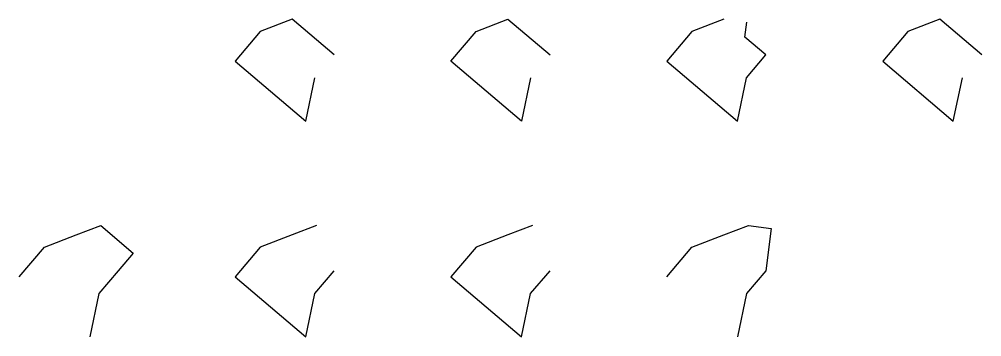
# Model space of a CAD drawing. Header units: inches. Extents: x -12292079.407 to -12292079.373, y 116895049.277 to 116895049.734.
# Drawn here: x -12292079.38 to -12292079.376883, y 116895049.648972 to 116895049.650001 of the extents above; entities that cross this region are included whole.
import ezdxf

# ---------------------------------------------------------------- set-up
doc = ezdxf.new("R2010")
doc.units = ezdxf.units.IN
doc.header["$MEASUREMENT"] = 0

msp = doc.modelspace()

# ---------------------------------------------------------------- linework, layer by layer
at = {"color": 17}
for points in [[(-12292079.3789802, 116895049.6498853), (-12292079.3791165, 116895049.6500011), (-12292079.3792195, 116895049.6499613), (-12292079.3793008, 116895049.6498655), (-12292079.3790724, 116895049.6496714), (-12292079.379043, 116895049.6498113)], [(-12292079.3783441, 116895049.6498113), (-12292079.3783735, 116895049.6496714), (-12292079.3786019, 116895049.6498655), (-12292079.3785205, 116895049.6499613), (-12292079.3784175, 116895049.6500011), (-12292079.3782812, 116895049.6498853)], [(-12292079.3768834, 116895049.6498853), (-12292079.3770196, 116895049.6500011), (-12292079.3771226, 116895049.6499613), (-12292079.377204, 116895049.6498655), (-12292079.3769756, 116895049.6496714), (-12292079.3769462, 116895049.6498113)]]:
    msp.add_lwpolyline(points, close=True, dxfattribs=at)
for points in [[(-12292079.3777186, 116895049.6500011), (-12292079.3778216, 116895049.6499613), (-12292079.377903, 116895049.6498655), (-12292079.3776746, 116895049.6496714), (-12292079.3776451, 116895049.6498113), (-12292079.3775823, 116895049.6498853), (-12292079.3776504, 116895049.6499432), (-12292079.3776442, 116895049.6499916)], [(-12292079.3799998, 116895049.6491666), (-12292079.3799184, 116895049.6492624), (-12292079.3798154, 116895049.6493022), (-12292079.3797358, 116895049.649333), (-12292079.3796306, 116895049.6492435), (-12292079.3796791, 116895049.6491864), (-12292079.379742, 116895049.6491124), (-12292079.3797714, 116895049.6489725)], [(-12292079.377903, 116895049.6491666), (-12292079.3778216, 116895049.6492624), (-12292079.3777186, 116895049.6493022), (-12292079.377639, 116895049.649333), (-12292079.3775647, 116895049.6493234), (-12292079.3775823, 116895049.6491864), (-12292079.3776451, 116895049.6491124), (-12292079.3776746, 116895049.6489725)]]:
    msp.add_lwpolyline(points, close=True)
at = {"color": 191}
for points in [[(-12292079.3790369, 116895049.649333), (-12292079.3791165, 116895049.6493022), (-12292079.3792195, 116895049.6492624), (-12292079.3793008, 116895049.6491666), (-12292079.3790724, 116895049.6489725), (-12292079.379043, 116895049.6491124), (-12292079.3789802, 116895049.6491864)], [(-12292079.378338, 116895049.649333), (-12292079.3784175, 116895049.6493022), (-12292079.3785205, 116895049.6492624), (-12292079.3786019, 116895049.6491666), (-12292079.3783735, 116895049.6489725), (-12292079.3783441, 116895049.6491124), (-12292079.3782812, 116895049.6491864)]]:
    msp.add_lwpolyline(points, close=True, dxfattribs=at)

doc.saveas('drawing.dxf')
